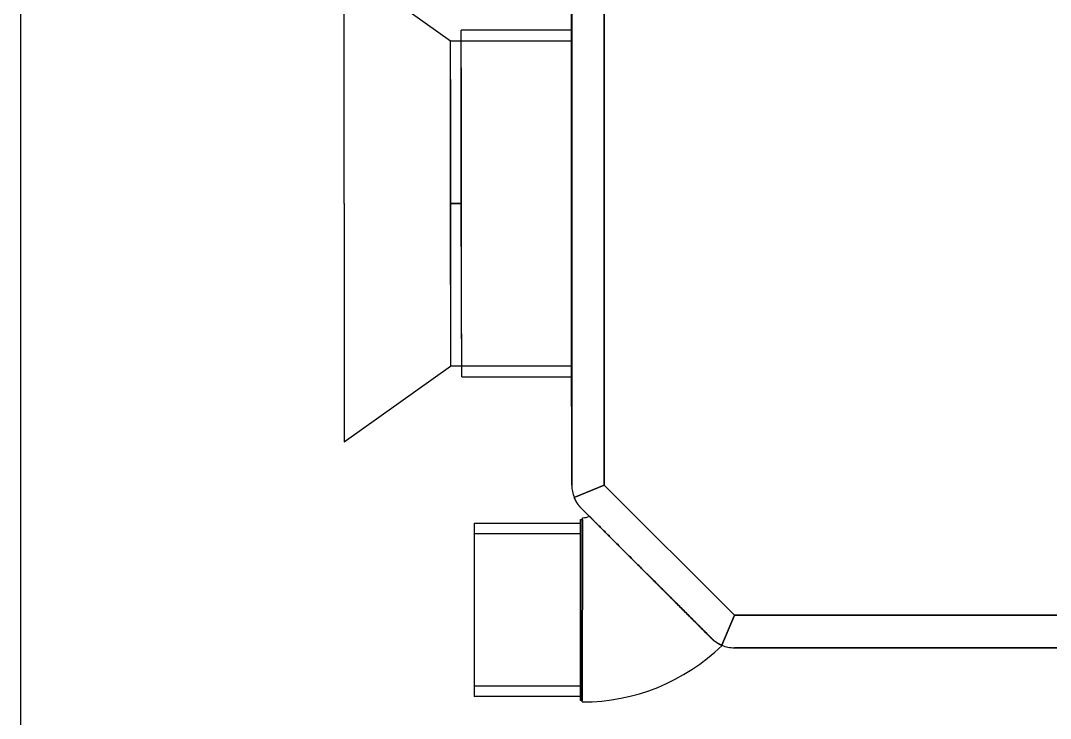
# Model space of a CAD drawing. Header units: millimetres. Extents: x 441156 to 441876, y 4514765 to 4515211.
# Drawn here: x 441352.2559 to 441352.7311, y 4515150.8845 to 4515151.2065 of the extents above; entities that cross this region are included whole.
import ezdxf

# ---------------------------------------------------------------- set-up
doc = ezdxf.new("R2010")
doc.units = ezdxf.units.MM
doc.linetypes.add('CONTINUA', pattern=[0])
doc.layers.add('CALEFAC_NOTAS', color=7, linetype='Continuous')
doc.layers.add('Instalaciones_ventilación_extracción', color=86, linetype='Continuous', lineweight=25)

msp = doc.modelspace()

# ---------------------------------------------------------------- linework, layer by layer
at = {"layer": 'CALEFAC_NOTAS', "linetype": 'CONTINUA'}
msp.add_line((441352.2559062826, 4515154.712087717), (441352.2559062826, 4515150.615978546), dxfattribs=at)
at = {"layer": 'Instalaciones_ventilación_extracción'}
for p, q in [((441352.5102364797, 4515151.252102307), (441352.5102364797, 4515150.992102307)), ((441352.5102364797, 4515150.992102307), (441352.5102364797, 4515151.252102307)), ((441352.5252364797, 4515150.992108204), (441352.5252364797, 4515151.25209641)), ((441352.5252364797, 4515151.25209641), (441352.5252364797, 4515150.992108204)), ((441352.4052699641, 4515151.122102307), (441352.4052699641, 4515151.232102307)), ((441352.4052699641, 4515151.232102307), (441352.4542364797, 4515151.197102307)), ((441352.5101364797, 4515151.215852307), (441352.5101364797, 4515151.200852307)), ((441352.5101364797, 4515151.200852307), (441352.5101364797, 4515151.215852307)), ((441352.5102364797, 4515151.215852307), (441352.5102364797, 4515151.200852307)), ((441352.5102364797, 4515151.200852307), (441352.5102364797, 4515151.215852307)), ((441352.5101364797, 4515151.202102307), (441352.4592364797, 4515151.202102307)), ((441352.4592364797, 4515151.122102307), (441352.4592364797, 4515151.202102307)), ((441352.5101364797, 4515151.200852307), (441352.5102364797, 4515151.200852307)), ((441352.5101364797, 4515151.200852307), (441352.5101364797, 4515151.043352308)), ((441352.5101364797, 4515151.043352308), (441352.5101364797, 4515151.200852307)), ((441352.5101364797, 4515151.200852307), (441352.5102364797, 4515151.200852307)), ((441352.5102364797, 4515151.043352308), (441352.5102364797, 4515151.200852307)), ((441352.5102364797, 4515151.200852307), (441352.5102364797, 4515151.043352308)), ((441352.4542364797, 4515151.197102307), (441352.5101364797, 4515151.197102307)), ((441352.4542364797, 4515151.122102307), (441352.4542364797, 4515151.197102307)), ((441352.4592364797, 4515151.184602307), (441352.4592364797, 4515151.122102307)), ((441352.5101364797, 4515151.184602307), (441352.5101364797, 4515151.059602307)), ((441352.5101364797, 4515151.059602307), (441352.5101364797, 4515151.184602307)), ((441352.4542364797, 4515151.179325429), (441352.4542364797, 4515151.122102307)), ((441352.5101364797, 4515151.064602307), (441352.5101364797, 4515151.179602307)), ((441352.5101364797, 4515151.179602307), (441352.5101364797, 4515151.064602307)), ((441352.4052699641, 4515151.122102307), (441352.4052699641, 4515151.012102308)), ((441352.4542364797, 4515151.122102307), (441352.4542364797, 4515151.064879186)), ((441352.4592364797, 4515151.122102307), (441352.4542364797, 4515151.122102307)), ((441352.4542364797, 4515151.122102307), (441352.4592364797, 4515151.122102307)), ((441352.4544499927, 4515151.04710361), (441352.4542364797, 4515151.122102307)), ((441352.4592364797, 4515151.122102307), (441352.4592364797, 4515151.059602307)), ((441352.4594499927, 4515151.04210361), (441352.4592364797, 4515151.122102307)), ((441352.4052699641, 4515151.012102308), (441352.4542364797, 4515151.047102307)), ((441352.5103499927, 4515151.04710361), (441352.4544499927, 4515151.04710361)), ((441352.5101364797, 4515151.043352308), (441352.5102364797, 4515151.043352308)), ((441352.5101364797, 4515151.028352307), (441352.5101364797, 4515151.043352308)), ((441352.5101364797, 4515151.043352308), (441352.5102364797, 4515151.043352308)), ((441352.5101364797, 4515151.043352308), (441352.5101364797, 4515151.028352307)), ((441352.5102364797, 4515151.028352307), (441352.5102364797, 4515151.043352308)), ((441352.5102364797, 4515151.043352308), (441352.5102364797, 4515151.028352307)), ((441352.4594499927, 4515151.04210361), (441352.5103499927, 4515151.04210361)), ((441352.5101364797, 4515151.028352307), (441352.5102364797, 4515151.028352307)), ((441352.5101364797, 4515151.028352307), (441352.5102364797, 4515151.028352307)), ((441352.5252364797, 4515150.992108204), (441352.5113762026, 4515150.98636709)), ((441352.5113762026, 4515150.98636709), (441352.5252364797, 4515150.992108204)), ((441352.585242377, 4515150.932102308), (441352.5252364797, 4515150.992108204)), ((441352.5252364797, 4515150.992108204), (441352.585242377, 4515150.932102308)), ((441352.5113762044, 4515150.986367093), (441352.5114610738, 4515150.98616612)), ((441352.5114610738, 4515150.98616612), (441352.5113762044, 4515150.986367093)), ((441352.5114610738, 4515150.98616612), (441352.5115482472, 4515150.985967832)), ((441352.5115482472, 4515150.985967832), (441352.5114610738, 4515150.98616612)), ((441352.5115482472, 4515150.985967832), (441352.5116377248, 4515150.985772046)), ((441352.5116377248, 4515150.985772046), (441352.5115482472, 4515150.985967832)), ((441352.5116377248, 4515150.985772046), (441352.5117293386, 4515150.9855789)), ((441352.5117293386, 4515150.9855789), (441352.5116377248, 4515150.985772046)), ((441352.5117293386, 4515150.9855789), (441352.5118229513, 4515150.985388531)), ((441352.5118229513, 4515150.985388531), (441352.5117293386, 4515150.9855789)), ((441352.5118229513, 4515150.985388531), (441352.511918395, 4515150.985201092)), ((441352.511918395, 4515150.985201092), (441352.5118229513, 4515150.985388531)), ((441352.511918395, 4515150.985201092), (441352.5120155172, 4515150.985016736)), ((441352.5120155172, 4515150.985016736), (441352.511918395, 4515150.985201092)), ((441352.5120155172, 4515150.985016736), (441352.5121141805, 4515150.984835599)), ((441352.5121141805, 4515150.984835599), (441352.5120155172, 4515150.985016736)), ((441352.5121141805, 4515150.984835599), (441352.5122142019, 4515150.984657834)), ((441352.5122142019, 4515150.984657834), (441352.5121141805, 4515150.984835599)), ((441352.5122142019, 4515150.984657834), (441352.5123154134, 4515150.984483563)), ((441352.5123154134, 4515150.984483563), (441352.5122142019, 4515150.984657834)), ((441352.5123154134, 4515150.984483563), (441352.5124176168, 4515150.984312894)), ((441352.5124176168, 4515150.984312894), (441352.5123154134, 4515150.984483563)), ((441352.5124176168, 4515150.984312894), (441352.5125205678, 4515150.984145932)), ((441352.5125205678, 4515150.984145932), (441352.5124176168, 4515150.984312894)), ((441352.5125205678, 4515150.984145932), (441352.5126240987, 4515150.983982815)), ((441352.5126240987, 4515150.983982815), (441352.5125205678, 4515150.984145932)), ((441352.5126240987, 4515150.983982815), (441352.5127279806, 4515150.983823637)), ((441352.5127279806, 4515150.983823637), (441352.5126240987, 4515150.983982815)), ((441352.5127279806, 4515150.983823637), (441352.512832015, 4515150.983668515)), ((441352.512832015, 4515150.983668515), (441352.5127279806, 4515150.983823637)), ((441352.512832015, 4515150.983668515), (441352.5129359884, 4515150.983517545)), ((441352.5129359884, 4515150.983517545), (441352.512832015, 4515150.983668515)), ((441352.5129359884, 4515150.983517545), (441352.5130403279, 4515150.983370023)), ((441352.5130403279, 4515150.983370023), (441352.5129359884, 4515150.983517545)), ((441352.5130403279, 4515150.983370023), (441352.5131450795, 4515150.983225614)), ((441352.5131450795, 4515150.983225614), (441352.5130403279, 4515150.983370023)), ((441352.5131450795, 4515150.983225614), (441352.5132499685, 4515150.983084546)), ((441352.5132499685, 4515150.983084546), (441352.5131450795, 4515150.983225614)), ((441352.5132499685, 4515150.983084546), (441352.5133546743, 4515150.982947019)), ((441352.5133546743, 4515150.982947019), (441352.5132499685, 4515150.983084546)), ((441352.5133546743, 4515150.982947019), (441352.5134588918, 4515150.98281329)), ((441352.5134588918, 4515150.98281329), (441352.5133546743, 4515150.982947019)), ((441352.5134588918, 4515150.98281329), (441352.5135623312, 4515150.982683545)), ((441352.5135623312, 4515150.982683545), (441352.5134588918, 4515150.98281329)), ((441352.5135623312, 4515150.982683545), (441352.5136646718, 4515150.982558026)), ((441352.5136646718, 4515150.982558026), (441352.5135623312, 4515150.982683545)), ((441352.5136646718, 4515150.982558026), (441352.5137656698, 4515150.982436887)), ((441352.5137656698, 4515150.982436887), (441352.5136646718, 4515150.982558026)), ((441352.5137656698, 4515150.982436887), (441352.5138652944, 4515150.982319867)), ((441352.5138652944, 4515150.982319867), (441352.5137656698, 4515150.982436887)), ((441352.5138652944, 4515150.982319867), (441352.5139635152, 4515150.982206846)), ((441352.5139635152, 4515150.982206846), (441352.5138652944, 4515150.982319867)), ((441352.5139635152, 4515150.982206846), (441352.5140600423, 4515150.982097943)), ((441352.5140600423, 4515150.982097943), (441352.5139635152, 4515150.982206846)), ((441352.5140600423, 4515150.982097943), (441352.5141539297, 4515150.981994046)), ((441352.5141539297, 4515150.981994046), (441352.5140600423, 4515150.982097943)), ((441352.5141539297, 4515150.981994046), (441352.5142444905, 4515150.981895627)), ((441352.5142444905, 4515150.981895627), (441352.5141539297, 4515150.981994046)), ((441352.5142444905, 4515150.981895627), (441352.5143289785, 4515150.981805402)), ((441352.5143289785, 4515150.981805402), (441352.5142444905, 4515150.981895627)), ((441352.5143289785, 4515150.981805402), (441352.5143827504, 4515150.981748731)), ((441352.5143827504, 4515150.981748731), (441352.5143289785, 4515150.981805402)), ((441352.5143827446, 4515150.981748736), (441352.5748829086, 4515150.921248572)), ((441352.5748829086, 4515150.921248572), (441352.5143827446, 4515150.981748736)), ((441352.514629878, 4515150.981495705), (441352.574629878, 4515150.921495706)), ((441352.574629878, 4515150.921495706), (441352.514629878, 4515150.981495705)), ((441352.5150750368, 4515150.892102448), (441352.5152233897, 4515150.977102319)), ((441352.5150750368, 4515150.892102448), (441352.5152233897, 4515150.977102319)), ((441352.5183475789, 4515150.977778012), (441352.5183535146, 4515150.977772062)), ((441352.5183535146, 4515150.977772062), (441352.5183475789, 4515150.977778012)), ((441352.5183535146, 4515150.977772062), (441352.5183716115, 4515150.97775398)), ((441352.5183716115, 4515150.97775398), (441352.5183535146, 4515150.977772062)), ((441352.5183716115, 4515150.97775398), (441352.5184022512, 4515150.977723341)), ((441352.5184022512, 4515150.977723341), (441352.5183716115, 4515150.97775398)), ((441352.5184022512, 4515150.977723341), (441352.5184458303, 4515150.977679745)), ((441352.5184458303, 4515150.977679745), (441352.5184022512, 4515150.977723341)), ((441352.5184458303, 4515150.977679745), (441352.5185027608, 4515150.97762283)), ((441352.5185027608, 4515150.97762283), (441352.5184458303, 4515150.977679745)), ((441352.5185027608, 4515150.97762283), (441352.5185732869, 4515150.977552289)), ((441352.5185732869, 4515150.977552289), (441352.5185027608, 4515150.97762283)), ((441352.5185732869, 4515150.977552289), (441352.5186573628, 4515150.977468228)), ((441352.5186573628, 4515150.977468228), (441352.5185732869, 4515150.977552289)), ((441352.5186573628, 4515150.977468228), (441352.518754836, 4515150.97737074)), ((441352.518754836, 4515150.97737074), (441352.5186573628, 4515150.977468228)), ((441352.518754836, 4515150.97737074), (441352.5188656148, 4515150.977259961)), ((441352.5188656148, 4515150.977259961), (441352.518754836, 4515150.97737074)), ((441352.5188656148, 4515150.977259961), (441352.5189895772, 4515150.977136014)), ((441352.5189895772, 4515150.977136014), (441352.5188656148, 4515150.977259961)), ((441352.5189895772, 4515150.977136014), (441352.519126418, 4515150.976999173)), ((441352.519126418, 4515150.976999173), (441352.5189895772, 4515150.977136014)), ((441352.519126418, 4515150.976999173), (441352.5192756032, 4515150.976849973)), ((441352.5192756032, 4515150.976849973), (441352.519126418, 4515150.976999173)), ((441352.5192756032, 4515150.976849973), (441352.5194365834, 4515150.976689008)), ((441352.5194365834, 4515150.976689008), (441352.5192756032, 4515150.976849973)), ((441352.5194365834, 4515150.976689008), (441352.5196087636, 4515150.976516812)), ((441352.5196087636, 4515150.976516812), (441352.5194365834, 4515150.976689008)), ((441352.5196087636, 4515150.976516812), (441352.5197915792, 4515150.976333997)), ((441352.5197915792, 4515150.976333997), (441352.5196087636, 4515150.976516812)), ((441352.4652364797, 4515150.974602307), (441352.5142364797, 4515150.974602307)), ((441352.4652364797, 4515150.974602307), (441352.4652364797, 4515150.894602307)), ((441352.5142364797, 4515150.892852307), (441352.5142364797, 4515150.976352307)), ((441352.5142364797, 4515150.976352307), (441352.5152220807, 4515150.976352307)), ((441352.5142364797, 4515150.976352307), (441352.5142364797, 4515150.892852307)), ((441352.5142364797, 4515150.894602307), (441352.5142364797, 4515150.974602307)), ((441352.5142364797, 4515150.974602307), (441352.5142364797, 4515150.894602307)), ((441352.5152220807, 4515150.976352307), (441352.5150763456, 4515150.892852307)), ((441352.5150763456, 4515150.892852307), (441352.5152220807, 4515150.976352307)), ((441352.5197915792, 4515150.976333997), (441352.5199842672, 4515150.976141308)), ((441352.5199842672, 4515150.976141308), (441352.5197915792, 4515150.976333997)), ((441352.5199842672, 4515150.976141308), (441352.5201858815, 4515150.97593971)), ((441352.5201858815, 4515150.97593971), (441352.5199842672, 4515150.976141308)), ((441352.5201858815, 4515150.97593971), (441352.5203954305, 4515150.975730161)), ((441352.5203954305, 4515150.975730161), (441352.5201858815, 4515150.97593971)), ((441352.5203954305, 4515150.975730161), (441352.5206119679, 4515150.975513608)), ((441352.5206119679, 4515150.975513608), (441352.5203954305, 4515150.975730161)), ((441352.5206119679, 4515150.975513608), (441352.5208362417, 4515150.975289349)), ((441352.5208362417, 4515150.975289349), (441352.5206119679, 4515150.975513608)), ((441352.5208362417, 4515150.975289349), (441352.5210739278, 4515150.975051648)), ((441352.5210739278, 4515150.975051648), (441352.5208362417, 4515150.975289349)), ((441352.5210739278, 4515150.975051648), (441352.5213254385, 4515150.974800138)), ((441352.5213254385, 4515150.974800138), (441352.5210739278, 4515150.975051648)), ((441352.5213254385, 4515150.974800138), (441352.5215905904, 4515150.974535001)), ((441352.5215905904, 4515150.974535001), (441352.5213254385, 4515150.974800138)), ((441352.5215905904, 4515150.974535001), (441352.5218691854, 4515150.974256406)), ((441352.5218691854, 4515150.974256406), (441352.5215905904, 4515150.974535001)), ((441352.5218691854, 4515150.974256406), (441352.5221610402, 4515150.973964551)), ((441352.5221610402, 4515150.973964551), (441352.5218691854, 4515150.974256406)), ((441352.5221610402, 4515150.973964551), (441352.5224657278, 4515150.973659848)), ((441352.5224657278, 4515150.973659848), (441352.5221610402, 4515150.973964551)), ((441352.5224657278, 4515150.973659848), (441352.5227827291, 4515150.973342862)), ((441352.5227827291, 4515150.973342862), (441352.5224657278, 4515150.973659848)), ((441352.5227827291, 4515150.973342862), (441352.5231114645, 4515150.973014112)), ((441352.5231114645, 4515150.973014112), (441352.5227827291, 4515150.973342862)), ((441352.5231114645, 4515150.973014112), (441352.5234513998, 4515150.972674176)), ((441352.5234513998, 4515150.972674176), (441352.5231114645, 4515150.973014112)), ((441352.5234513998, 4515150.972674176), (441352.5238019857, 4515150.972323606)), ((441352.5238019857, 4515150.972323606), (441352.5234513998, 4515150.972674176)), ((441352.5238019857, 4515150.972323606), (441352.5241624441, 4515150.971963148)), ((441352.5241624441, 4515150.971963148), (441352.5238019857, 4515150.972323606)), ((441352.5241624441, 4515150.971963148), (441352.5245318898, 4515150.971593701)), ((441352.5245318898, 4515150.971593701), (441352.5241624441, 4515150.971963148)), ((441352.5142364797, 4515150.969602307), (441352.4652364797, 4515150.969602307)), ((441352.5142364797, 4515150.969602307), (441352.5142364797, 4515150.899602307)), ((441352.5142364797, 4515150.899602307), (441352.5142364797, 4515150.969602307)), ((441352.5245318898, 4515150.971593701), (441352.5249094075, 4515150.971216184)), ((441352.5249094075, 4515150.971216184), (441352.5245318898, 4515150.971593701)), ((441352.5249094075, 4515150.971216184), (441352.5252940968, 4515150.970831495)), ((441352.5252940968, 4515150.970831495), (441352.5249094075, 4515150.971216184)), ((441352.5252940968, 4515150.970831495), (441352.5256850118, 4515150.97044058)), ((441352.5256850118, 4515150.97044058), (441352.5252940968, 4515150.970831495)), ((441352.5256850118, 4515150.97044058), (441352.5260809927, 4515150.970044583)), ((441352.5260809927, 4515150.970044583), (441352.5256850118, 4515150.97044058)), ((441352.5260809927, 4515150.970044583), (441352.5264808187, 4515150.969644757)), ((441352.5264808187, 4515150.969644757), (441352.5260809927, 4515150.970044583)), ((441352.5264808187, 4515150.969644757), (441352.526883254, 4515150.969242337)), ((441352.526883254, 4515150.969242337), (441352.5264808187, 4515150.969644757)), ((441352.526883254, 4515150.969242337), (441352.527287032, 4515150.968838544)), ((441352.527287032, 4515150.968838544), (441352.526883254, 4515150.969242337)), ((441352.527287032, 4515150.968838544), (441352.5276973409, 4515150.968428236)), ((441352.5276973409, 4515150.968428236), (441352.527287032, 4515150.968838544)), ((441352.5276973409, 4515150.968428236), (441352.5281222066, 4515150.968003385)), ((441352.5281222066, 4515150.968003385), (441352.5276973409, 4515150.968428236)), ((441352.5281222066, 4515150.968003385), (441352.5285609731, 4515150.967564618)), ((441352.5285609731, 4515150.967564618), (441352.5281222066, 4515150.968003385)), ((441352.5285609731, 4515150.967564618), (441352.5290129689, 4515150.967112607)), ((441352.5290129689, 4515150.967112607), (441352.5285609731, 4515150.967564618)), ((441352.5290129689, 4515150.967112607), (441352.5294775075, 4515150.966648068)), ((441352.5294775075, 4515150.966648068), (441352.5290129689, 4515150.967112607)), ((441352.5294775075, 4515150.966648068), (441352.5299538564, 4515150.966171735)), ((441352.5299538564, 4515150.966171735), (441352.5294775075, 4515150.966648068)), ((441352.5299538564, 4515150.966171735), (441352.5304410848, 4515150.965684506)), ((441352.5304410848, 4515150.965684506), (441352.5299538564, 4515150.966171735)), ((441352.5304410848, 4515150.965684506), (441352.5309382314, 4515150.96518736)), ((441352.5309382314, 4515150.96518736), (441352.5304410848, 4515150.965684506)), ((441352.5309382314, 4515150.96518736), (441352.5314443349, 4515150.964681257)), ((441352.5314443349, 4515150.964681257), (441352.5309382314, 4515150.96518736)), ((441352.5314443349, 4515150.964681257), (441352.5319584188, 4515150.964167157)), ((441352.5319584188, 4515150.964167157), (441352.5314443349, 4515150.964681257)), ((441352.5319584188, 4515150.964167157), (441352.532479537, 4515150.963646054)), ((441352.532479537, 4515150.963646054), (441352.5319584188, 4515150.964167157)), ((441352.532479537, 4515150.963646054), (441352.5330065297, 4515150.963119062)), ((441352.5330065297, 4515150.963119062), (441352.532479537, 4515150.963646054)), ((441352.5330065297, 4515150.963119062), (441352.5335381764, 4515150.962587415)), ((441352.5335381764, 4515150.962587415), (441352.5330065297, 4515150.963119062)), ((441352.5335381764, 4515150.962587415), (441352.5340732717, 4515150.962052304)), ((441352.5340732717, 4515150.962052304), (441352.5335381764, 4515150.962587415)), ((441352.5340732717, 4515150.962052304), (441352.5346106099, 4515150.961514966)), ((441352.5346106099, 4515150.961514966), (441352.5340732717, 4515150.962052304)), ((441352.5346106099, 4515150.961514966), (441352.5351489247, 4515150.960976667)), ((441352.5351489247, 4515150.960976667), (441352.5346106099, 4515150.961514966)), ((441352.5351489247, 4515150.960976667), (441352.5356867818, 4515150.960438794)), ((441352.5356867818, 4515150.960438794), (441352.5351489247, 4515150.960976667)), ((441352.5356867818, 4515150.960438794), (441352.5362227926, 4515150.959902784)), ((441352.5362227926, 4515150.959902784), (441352.5356867818, 4515150.960438794)), ((441352.5362227926, 4515150.959902784), (441352.5367555227, 4515150.959370053)), ((441352.5367555227, 4515150.959370053), (441352.5362227926, 4515150.959902784)), ((441352.5367555227, 4515150.959370053), (441352.5372842092, 4515150.958841367)), ((441352.5372842092, 4515150.958841367), (441352.5367555227, 4515150.959370053)), ((441352.5372842092, 4515150.958841367), (441352.5378212422, 4515150.958304334)), ((441352.5378212422, 4515150.958304334), (441352.5372842092, 4515150.958841367)), ((441352.5378212422, 4515150.958304334), (441352.5383710012, 4515150.957754575)), ((441352.5383710012, 4515150.957754575), (441352.5378212422, 4515150.958304334)), ((441352.5383710012, 4515150.957754575), (441352.5389323568, 4515150.957193235)), ((441352.5389323568, 4515150.957193235), (441352.5383710012, 4515150.957754575)), ((441352.5389323568, 4515150.957193235), (441352.5395041799, 4515150.956621411)), ((441352.5395041799, 4515150.956621411), (441352.5389323568, 4515150.957193235)), ((441352.5395041799, 4515150.956621411), (441352.5400853261, 4515150.95604025)), ((441352.5400853261, 4515150.95604025), (441352.5395041799, 4515150.956621411)), ((441352.5400853261, 4515150.95604025), (441352.5406746358, 4515150.955450956)), ((441352.5406746511, 4515150.955450925), (441352.5400853261, 4515150.95604025)), ((441352.5406746358, 4515150.955450956), (441352.5412708882, 4515150.954854688)), ((441352.5412708882, 4515150.954854688), (441352.5406746511, 4515150.955450925)), ((441352.5412708882, 4515150.954854688), (441352.5418727865, 4515150.95425279)), ((441352.5418727865, 4515150.95425279), (441352.5412708882, 4515150.954854688)), ((441352.5418727865, 4515150.95425279), (441352.5424790944, 4515150.953646482)), ((441352.5424790944, 4515150.953646482), (441352.5418727865, 4515150.95425279)), ((441352.5424790944, 4515150.953646482), (441352.543088561, 4515150.95303703)), ((441352.543088561, 4515150.95303703), (441352.5424790944, 4515150.953646482)), ((441352.543088561, 4515150.95303703), (441352.5436999654, 4515150.952425626)), ((441352.5436999654, 4515150.952425626), (441352.543088561, 4515150.95303703)), ((441352.5436999654, 4515150.952425626), (441352.5443119802, 4515150.951813611)), ((441352.5443119802, 4515150.951813611), (441352.5436999654, 4515150.952425626)), ((441352.5443119802, 4515150.951813611), (441352.5449232626, 4515150.951202313)), ((441352.5449232626, 4515150.951202313), (441352.5443119802, 4515150.951813611)), ((441352.5449232626, 4515150.951202313), (441352.5455324849, 4515150.950593091)), ((441352.5455324849, 4515150.950593091), (441352.5449232626, 4515150.951202313)), ((441352.5455324849, 4515150.950593091), (441352.5461382894, 4515150.949987287)), ((441352.5461382894, 4515150.949987287), (441352.5455324849, 4515150.950593091)), ((441352.5461382894, 4515150.949987287), (441352.5467393178, 4515150.949386274)), ((441352.5467393178, 4515150.949386274), (441352.5461382894, 4515150.949987287)), ((441352.5467393178, 4515150.949386274), (441352.5473341665, 4515150.948791425)), ((441352.5473341665, 4515150.948791425), (441352.5467393178, 4515150.949386274)), ((441352.5473341665, 4515150.948791425), (441352.547921462, 4515150.948204114)), ((441352.547921462, 4515150.948204114), (441352.5473341665, 4515150.948791425)), ((441352.547921462, 4515150.948204114), (441352.5484998311, 4515150.94762576)), ((441352.5484998311, 4515150.94762576), (441352.547921462, 4515150.948204114)), ((441352.5484998311, 4515150.94762576), (441352.5490727529, 4515150.947052823)), ((441352.5490727529, 4515150.947052823), (441352.5484998311, 4515150.94762576)), ((441352.5490727529, 4515150.947052823), (441352.5496544027, 4515150.946471188)), ((441352.5496544027, 4515150.946471188), (441352.5490727529, 4515150.947052823)), ((441352.5496544027, 4515150.946471188), (441352.5502445211, 4515150.945881071)), ((441352.5502445211, 4515150.945881071), (441352.5496544027, 4515150.946471188)), ((441352.5502445211, 4515150.945881071), (441352.5508417043, 4515150.945283872)), ((441352.5508417043, 4515150.945283872), (441352.5502445211, 4515150.945881071)), ((441352.5508417043, 4515150.945283872), (441352.5514445943, 4515150.944680997)), ((441352.5514445943, 4515150.944680997), (441352.5508417043, 4515150.945283872)), ((441352.5514445943, 4515150.944680997), (441352.5520517721, 4515150.944073804)), ((441352.5520517721, 4515150.944073804), (441352.5514445943, 4515150.944680997)), ((441352.5520517721, 4515150.944073804), (441352.5526618947, 4515150.943463681)), ((441352.5526618947, 4515150.943463681), (441352.5520517721, 4515150.944073804)), ((441352.5526618947, 4515150.943463681), (441352.5532736043, 4515150.942851972)), ((441352.5532736043, 4515150.942851972), (441352.5526618947, 4515150.943463681)), ((441352.5532736043, 4515150.942851972), (441352.553885558, 4515150.942240018)), ((441352.553885558, 4515150.942240018), (441352.5532736043, 4515150.942851972)), ((441352.553885558, 4515150.942240018), (441352.5544963979, 4515150.941629178)), ((441352.5544963979, 4515150.941629178), (441352.553885558, 4515150.942240018)), ((441352.5544963979, 4515150.941629178), (441352.5551048421, 4515150.941020734)), ((441352.5551048421, 4515150.941020734), (441352.5544963979, 4515150.941629178)), ((441352.5551048421, 4515150.941020734), (441352.55570967, 4515150.940415922)), ((441352.55570967, 4515150.940415922), (441352.5551048421, 4515150.941020734)), ((441352.55570967, 4515150.940415922), (441352.5563095998, 4515150.939815977)), ((441352.5563095998, 4515150.939815977), (441352.55570967, 4515150.940415922)), ((441352.5563095998, 4515150.939815977), (441352.5569033956, 4515150.93922218)), ((441352.5569033956, 4515150.93922218), (441352.5563095998, 4515150.939815977)), ((441352.5569033956, 4515150.93922218), (441352.5574897908, 4515150.938635785)), ((441352.5574897908, 4515150.938635785), (441352.5569033956, 4515150.93922218)), ((441352.5574897908, 4515150.938635785), (441352.5580675497, 4515150.938058042)), ((441352.5580675497, 4515150.938058042), (441352.5574897908, 4515150.938635785)), ((441352.5580675497, 4515150.938058042), (441352.5586355123, 4515150.937490079)), ((441352.5586355123, 4515150.937490079), (441352.5580675497, 4515150.938058042)), ((441352.5586355123, 4515150.937490079), (441352.5591925496, 4515150.936933042)), ((441352.5591925496, 4515150.936933042), (441352.5586355123, 4515150.937490079)), ((441352.5591925496, 4515150.936933042), (441352.5597375326, 4515150.936388059)), ((441352.5597375326, 4515150.936388059), (441352.5591925496, 4515150.936933042)), ((441352.5597375326, 4515150.936388059), (441352.5602694845, 4515150.935856092)), ((441352.5602694845, 4515150.935856092), (441352.5597375326, 4515150.936388059)), ((441352.5602694845, 4515150.935856092), (441352.5607993916, 4515150.935326184)), ((441352.5607993916, 4515150.935326184), (441352.5602694845, 4515150.935856092)), ((441352.5607993916, 4515150.935326184), (441352.5613334646, 4515150.934792127)), ((441352.5613334646, 4515150.934792127), (441352.5607993916, 4515150.935326184)), ((441352.5613334646, 4515150.934792127), (441352.5618702535, 4515150.934255337)), ((441352.5618702535, 4515150.934255337), (441352.5613334646, 4515150.934792127)), ((441352.5618702535, 4515150.934255337), (441352.5624083089, 4515150.933717267)), ((441352.5624083089, 4515150.933717267), (441352.5618702535, 4515150.934255337)), ((441352.5624083089, 4515150.933717267), (441352.5629462117, 4515150.933179365)), ((441352.5629462117, 4515150.933179365), (441352.5624083089, 4515150.933717267)), ((441352.5629462117, 4515150.933179365), (441352.5634825734, 4515150.932643018)), ((441352.5634825734, 4515150.932643018), (441352.5629462117, 4515150.933179365)), ((441352.5634825734, 4515150.932643018), (441352.5640161275, 4515150.932109464)), ((441352.5640161275, 4515150.932109464), (441352.5634825734, 4515150.932643018)), ((441352.5640161275, 4515150.932109464), (441352.5645456533, 4515150.931579938)), ((441352.5645456533, 4515150.931579938), (441352.5640161275, 4515150.932109464)), ((441352.5645456533, 4515150.931579938), (441352.5650699147, 4515150.931055661)), ((441352.5650699147, 4515150.931055661), (441352.5645456533, 4515150.931579938)), ((441352.5650699147, 4515150.931055661), (441352.5655876913, 4515150.930537885)), ((441352.5655876913, 4515150.930537885), (441352.5650699147, 4515150.931055661)), ((441352.5655876913, 4515150.930537885), (441352.5660979146, 4515150.930027677)), ((441352.5660979146, 4515150.930027677), (441352.5655876913, 4515150.930537885)), ((441352.5660979146, 4515150.930027677), (441352.5665995931, 4515150.929525983)), ((441352.5665995931, 4515150.929525983), (441352.5660979146, 4515150.930027677)), ((441352.5665995931, 4515150.929525983), (441352.5670917653, 4515150.929033826)), ((441352.5670917653, 4515150.929033826), (441352.5665995931, 4515150.929525983)), ((441352.5670917653, 4515150.929033826), (441352.5675734243, 4515150.928552152)), ((441352.5675734243, 4515150.928552152), (441352.5670917653, 4515150.929033826)), ((441352.5795012622, 4515150.918242031), (441352.585242377, 4515150.932102308)), ((441352.585242377, 4515150.932102308), (441352.5795012622, 4515150.918242031)), ((441352.8452305825, 4515150.932102308), (441352.585242377, 4515150.932102308)), ((441352.585242377, 4515150.932102308), (441352.8452305825, 4515150.932102308)), ((441352.5675734243, 4515150.928552152), (441352.5680436086, 4515150.928081968)), ((441352.5680436086, 4515150.928081968), (441352.5675734243, 4515150.928552152)), ((441352.5680436086, 4515150.928081968), (441352.5685014791, 4515150.927624097)), ((441352.5685014791, 4515150.927624097), (441352.5680436086, 4515150.928081968)), ((441352.5685014791, 4515150.927624097), (441352.5689463186, 4515150.927179257)), ((441352.5689463186, 4515150.927179257), (441352.5685014791, 4515150.927624097)), ((441352.5689463186, 4515150.927179257), (441352.5693774404, 4515150.926748136)), ((441352.5693774404, 4515150.926748136), (441352.5689463186, 4515150.927179257)), ((441352.5693774404, 4515150.926748136), (441352.5697941274, 4515150.926331448)), ((441352.5697941274, 4515150.926331448), (441352.5693774404, 4515150.926748136)), ((441352.5697941274, 4515150.926331448), (441352.5701983938, 4515150.925927183)), ((441352.5701983938, 4515150.925927183), (441352.5697941274, 4515150.926331448)), ((441352.5701983938, 4515150.925927183), (441352.5706005392, 4515150.925525037)), ((441352.5706005392, 4515150.925525037), (441352.5701983938, 4515150.925927183)), ((441352.5706005392, 4515150.925525037), (441352.5710005331, 4515150.925125058)), ((441352.5710005331, 4515150.925125058), (441352.5706005392, 4515150.925525037)), ((441352.5710005331, 4515150.925125058), (441352.5713970937, 4515150.924728498)), ((441352.5713970937, 4515150.924728498), (441352.5710005331, 4515150.925125058)), ((441352.5713970937, 4515150.924728498), (441352.5717889547, 4515150.924336622)), ((441352.5717889547, 4515150.924336622), (441352.5713970937, 4515150.924728498)), ((441352.5717889547, 4515150.924336622), (441352.5721748647, 4515150.923950711)), ((441352.5721748647, 4515150.923950711), (441352.5717889547, 4515150.924336622)), ((441352.5721748647, 4515150.923950711), (441352.572553771, 4515150.923571805)), ((441352.572553771, 4515150.923571805), (441352.5721748647, 4515150.923950711)), ((441352.572553771, 4515150.923571805), (441352.5729247579, 4515150.923200834)), ((441352.5729247579, 4515150.923200834), (441352.572553771, 4515150.923571805)), ((441352.5729247579, 4515150.923200834), (441352.5732868642, 4515150.922838727)), ((441352.5732868642, 4515150.922838727), (441352.5729247579, 4515150.923200834)), ((441352.5732868642, 4515150.922838727), (441352.5736391744, 4515150.922486401)), ((441352.5736391744, 4515150.922486401), (441352.5732868642, 4515150.922838727)), ((441352.5736391744, 4515150.922486401), (441352.5739808339, 4515150.922144742)), ((441352.5739808339, 4515150.922144742), (441352.5736391744, 4515150.922486401)), ((441352.5739808339, 4515150.922144742), (441352.5743112172, 4515150.921814374)), ((441352.5743112172, 4515150.921814374), (441352.5739808339, 4515150.922144742)), ((441352.5743112172, 4515150.921814374), (441352.5746297597, 4515150.921495817)), ((441352.5746297597, 4515150.921495817), (441352.5743112172, 4515150.921814374)), ((441352.5746298818, 4515150.92149571), (441352.5749275503, 4515150.921206159)), ((441352.5746721944, 4515150.921453564), (441352.5746298818, 4515150.92149571)), ((441352.5747144765, 4515150.921411771), (441352.5746721944, 4515150.921453564)), ((441352.5747567281, 4515150.921370358), (441352.5747144765, 4515150.921411771)), ((441352.5747989339, 4515150.921329297), (441352.5747567281, 4515150.921370358)), ((441352.5748411092, 4515150.921288586), (441352.5747989339, 4515150.921329297)), ((441352.574883254, 4515150.921248242), (441352.5748411092, 4515150.921288586)), ((441352.574882903, 4515150.921248578), (441352.5749395742, 4515150.921194806)), ((441352.5749395742, 4515150.921194806), (441352.574882903, 4515150.921248578)), ((441352.5752191304, 4515150.920937512), (441352.574883254, 4515150.921248242)), ((441352.5749275503, 4515150.921206159), (441352.5752228688, 4515150.920934156)), ((441352.5749395742, 4515150.921194806), (441352.5750297994, 4515150.921110318)), ((441352.5750297994, 4515150.921110318), (441352.5749395742, 4515150.921194806)), ((441352.5750297994, 4515150.921110318), (441352.5751282186, 4515150.921019757)), ((441352.5751282186, 4515150.921019757), (441352.5750297994, 4515150.921110318)), ((441352.5751282186, 4515150.921019757), (441352.5752321157, 4515150.92092587)), ((441352.5752321157, 4515150.92092587), (441352.5751282186, 4515150.921019757)), ((441352.5755514822, 4515150.920648008), (441352.5752191304, 4515150.920937512)), ((441352.5752228688, 4515150.920934156), (441352.575514861, 4515150.920679075)), ((441352.5752321157, 4515150.92092587), (441352.5753410176, 4515150.920829343)), ((441352.5753410176, 4515150.920829343), (441352.5752321157, 4515150.92092587)), ((441352.5753410176, 4515150.920829343), (441352.5754540395, 4515150.920731122)), ((441352.5754540395, 4515150.920731122), (441352.5753410176, 4515150.920829343)), ((441352.5754540395, 4515150.920731122), (441352.5755710591, 4515150.920631497)), ((441352.5755710591, 4515150.920631497), (441352.5754540395, 4515150.920731122)), ((441352.575514861, 4515150.920679075), (441352.5758026418, 4515150.920440289)), ((441352.5758800344, 4515150.920378049), (441352.5755514822, 4515150.920648008)), ((441352.5755710591, 4515150.920631497), (441352.5756921987, 4515150.9205305)), ((441352.5756921987, 4515150.9205305), (441352.5755710591, 4515150.920631497)), ((441352.5756921987, 4515150.9205305), (441352.5758177175, 4515150.920428159)), ((441352.5758177175, 4515150.920428159), (441352.5756921987, 4515150.9205305)), ((441352.5758026418, 4515150.920440289), (441352.5760853566, 4515150.920217145)), ((441352.5758177175, 4515150.920428159), (441352.575947463, 4515150.92032472)), ((441352.575947463, 4515150.92032472), (441352.5758177175, 4515150.920428159)), ((441352.5762034597, 4515150.920127042), (441352.5758800344, 4515150.920378049)), ((441352.575947463, 4515150.92032472), (441352.576081191, 4515150.920220502)), ((441352.576081191, 4515150.920220502), (441352.575947463, 4515150.92032472)), ((441352.576081191, 4515150.920220502), (441352.5762187185, 4515150.920115796)), ((441352.5762187185, 4515150.920115796), (441352.576081191, 4515150.920220502)), ((441352.5760853566, 4515150.920217145), (441352.5763621511, 4515150.920009046)), ((441352.5765204, 4515150.919894376), (441352.5762034597, 4515150.920127042)), ((441352.5762187185, 4515150.920115796), (441352.576359786, 4515150.920010908)), ((441352.576359786, 4515150.920010908), (441352.5762187185, 4515150.920115796)), ((441352.576359786, 4515150.920010908), (441352.5765041952, 4515150.919906155)), ((441352.5765041952, 4515150.919906155), (441352.576359786, 4515150.920010908)), ((441352.5763621511, 4515150.920009046), (441352.5766321858, 4515150.919815335)), ((441352.5765041952, 4515150.919906155), (441352.5766517171, 4515150.919801816)), ((441352.5766517171, 4515150.919801816), (441352.5765041952, 4515150.919906155)), ((441352.5768294973, 4515150.919679441), (441352.5765204, 4515150.919894376)), ((441352.5766321858, 4515150.919815335), (441352.5768947896, 4515150.919635464)), ((441352.5766517171, 4515150.919801816), (441352.5768026876, 4515150.919697843)), ((441352.5768026876, 4515150.919697843), (441352.5766517171, 4515150.919801816)), ((441352.5768026876, 4515150.919697843), (441352.5769578084, 4515150.919593808)), ((441352.5769578084, 4515150.919593808), (441352.5768026876, 4515150.919697843)), ((441352.5771293935, 4515150.919481641), (441352.5768294973, 4515150.919679441)), ((441352.5768947896, 4515150.919635464), (441352.5771492299, 4515150.919468869)), ((441352.5769578084, 4515150.919593808), (441352.5771169881, 4515150.919489927)), ((441352.5771169881, 4515150.919489927), (441352.5769578084, 4515150.919593808)), ((441352.5771169881, 4515150.919489927), (441352.5772801046, 4515150.919386395)), ((441352.5772801046, 4515150.919386395), (441352.5771169881, 4515150.919489927)), ((441352.5774187612, 4515150.919300366), (441352.5771293935, 4515150.919481641)), ((441352.5771492299, 4515150.919468869), (441352.5773948507, 4515150.919314984)), ((441352.5772801046, 4515150.919386395), (441352.5774470663, 4515150.919283444)), ((441352.5774470663, 4515150.919283444), (441352.5772801046, 4515150.919386395)), ((441352.5773948507, 4515150.919314984), (441352.5776309347, 4515150.919173261)), ((441352.577696227, 4515150.919135022), (441352.5774187612, 4515150.919300366)), ((441352.5774470663, 4515150.919283444), (441352.5776177358, 4515150.919181241)), ((441352.5776177358, 4515150.919181241), (441352.5774470663, 4515150.919283444)), ((441352.5776177358, 4515150.919181241), (441352.5777920064, 4515150.919080029)), ((441352.5777920064, 4515150.919080029), (441352.5776177358, 4515150.919181241)), ((441352.5776309347, 4515150.919173261), (441352.5778567952, 4515150.919043134)), ((441352.5779604482, 4515150.918984982), (441352.577696227, 4515150.919135022)), ((441352.5777920064, 4515150.919080029), (441352.5779697713, 4515150.918980008)), ((441352.5779697713, 4515150.918980008), (441352.5777920064, 4515150.919080029)), ((441352.5778567952, 4515150.919043134), (441352.5780717306, 4515150.918924054)), ((441352.578210082, 4515150.918849668), (441352.5779604482, 4515150.918984982)), ((441352.5779697713, 4515150.918980008), (441352.5781509084, 4515150.918881345)), ((441352.5781509084, 4515150.918881345), (441352.5779697713, 4515150.918980008)), ((441352.5780717306, 4515150.918924054), (441352.5782749929, 4515150.918815457)), ((441352.5781509084, 4515150.918881345), (441352.5783352651, 4515150.918784223)), ((441352.5783352651, 4515150.918784223), (441352.5781509084, 4515150.918881345)), ((441352.5784437398, 4515150.918728467), (441352.578210082, 4515150.918849668)), ((441352.5782749929, 4515150.918815457), (441352.5784658803, 4515150.918716901)), ((441352.5783352651, 4515150.918784223), (441352.5785227041, 4515150.918688779)), ((441352.5785227041, 4515150.918688779), (441352.5783352651, 4515150.918784223)), ((441352.5786600637, 4515150.918620801), (441352.5784437398, 4515150.918728467)), ((441352.5784658803, 4515150.918716901), (441352.5786439199, 4515150.918628033)), ((441352.5785227041, 4515150.918688779), (441352.5787130727, 4515150.918595166)), ((441352.5787130727, 4515150.918595166), (441352.5785227041, 4515150.918688779)), ((441352.5786439199, 4515150.918628033), (441352.5788086538, 4515150.918548474)), ((441352.57885678, 4515150.918526472), (441352.5786600637, 4515150.918620801)), ((441352.5787130727, 4515150.918595166), (441352.5789062185, 4515150.918503553)), ((441352.5789062185, 4515150.918503553), (441352.5787130727, 4515150.918595166)), ((441352.5788086538, 4515150.918548474), (441352.5789595785, 4515150.918477872)), ((441352.5790327138, 4515150.918445051), (441352.57885678, 4515150.918526472)), ((441352.5789062185, 4515150.918503553), (441352.579102004, 4515150.918414075)), ((441352.579102004, 4515150.918414075), (441352.5789062185, 4515150.918503553)), ((441352.5789595785, 4515150.918477872), (441352.5790962514, 4515150.91841586)), ((441352.5791871175, 4515150.918375959), (441352.5790327138, 4515150.918445051)), ((441352.5790962514, 4515150.91841586), (441352.5792181692, 4515150.918362058)), ((441352.579102004, 4515150.918414075), (441352.579300292, 4515150.918326901)), ((441352.579300292, 4515150.918326901), (441352.579102004, 4515150.918414075)), ((441352.5793192891, 4515150.918318585), (441352.5791871175, 4515150.918375959)), ((441352.5792181692, 4515150.918362058), (441352.5793248739, 4515150.918316114)), ((441352.579300292, 4515150.918326901), (441352.5795012655, 4515150.918242032)), ((441352.5795012655, 4515150.918242032), (441352.579300292, 4515150.918326901)), ((441352.5794284963, 4515150.918272351), (441352.5793192891, 4515150.918318585)), ((441352.5793248739, 4515150.918316114), (441352.5794158925, 4515150.918277646)), ((441352.5794158925, 4515150.918277646), (441352.5794907521, 4515150.918246381)), ((441352.5795140523, 4515150.918236737), (441352.5794284963, 4515150.918272351)), ((441352.5794907521, 4515150.918246381), (441352.5795492391, 4515150.918222257)), ((441352.579575469, 4515150.918211545), (441352.5795140523, 4515150.918236737)), ((441352.5795492391, 4515150.918222257), (441352.5795911855, 4515150.918205151)), ((441352.5796124715, 4515150.91819653), (441352.579575469, 4515150.918211545)), ((441352.5795911855, 4515150.918205151), (441352.5796164083, 4515150.918194943)), ((441352.5796248312, 4515150.918191541), (441352.5796124715, 4515150.91819653)), ((441352.5796164083, 4515150.918194943), (441352.5796248312, 4515150.918191541)), ((441352.5852364797, 4515150.917102307), (441352.8452364797, 4515150.917102307)), ((441352.8452364797, 4515150.917102307), (441352.5852364797, 4515150.917102307)), ((441352.4652364797, 4515150.899602307), (441352.5142364797, 4515150.899602307)), ((441352.5142364797, 4515150.894602307), (441352.4652364797, 4515150.894602307)), ((441352.5150763456, 4515150.892852307), (441352.5142364797, 4515150.892852307))]:
    msp.add_line(p, q, dxfattribs=at)
for centre, radius, start, end in [((441352.5252364797, 4515150.992102307), 0.01500000000007162, 223.6489374233002, 224.9999719204514), ((441352.5252364797, 4515150.992102307), 0.01500000000007162, 223.6489374233002, 224.9999719204514), ((441352.5152364797, 4515150.984602307), 0.007500000000035811, 269.8999814170855, 294.5075622903646), ((441352.5852364797, 4515150.932102308), 0.01500000000007162, 224.9999719204514, 226.3510636991276), ((441352.5852364797, 4515150.932102308), 0.01500000000007162, 224.9999719204514, 226.3510636991276), ((441352.5152364797, 4515150.984602307), 0.09250000000044167, 269.8999814170855, 314.1141780529248)]:
    msp.add_arc(centre, radius, start, end, dxfattribs=at)
for centre, major_axis, ratio, start_param, end_param in [((441352.5252364797, 4515150.992102307), (-0.01500000000007162, 8.76636589428651e-18), 0.9999999999999978, 0, 0.3923358589551349), ((441352.5252364797, 4515150.992102307), (0.01500000000007162, -5.966365894273133e-18), 0.9999999999999996, 3.141592653589792, 3.533928512544926), ((441352.5852364797, 4515150.932102308), (-7.366365894279817e-18, -0.01500000000007162), 0.9999999999999978, -0.3923358589551351, 0), ((441352.5852364797, 4515150.932102308), (9.166365894288405e-18, 0.01500000000007162), 0.9999999999999998, 2.749256794634654, 3.141592653589792)]:
    msp.add_ellipse(centre, major_axis=major_axis, ratio=ratio, start_param=start_param, end_param=end_param, dxfattribs=at)

doc.saveas('drawing.dxf')
